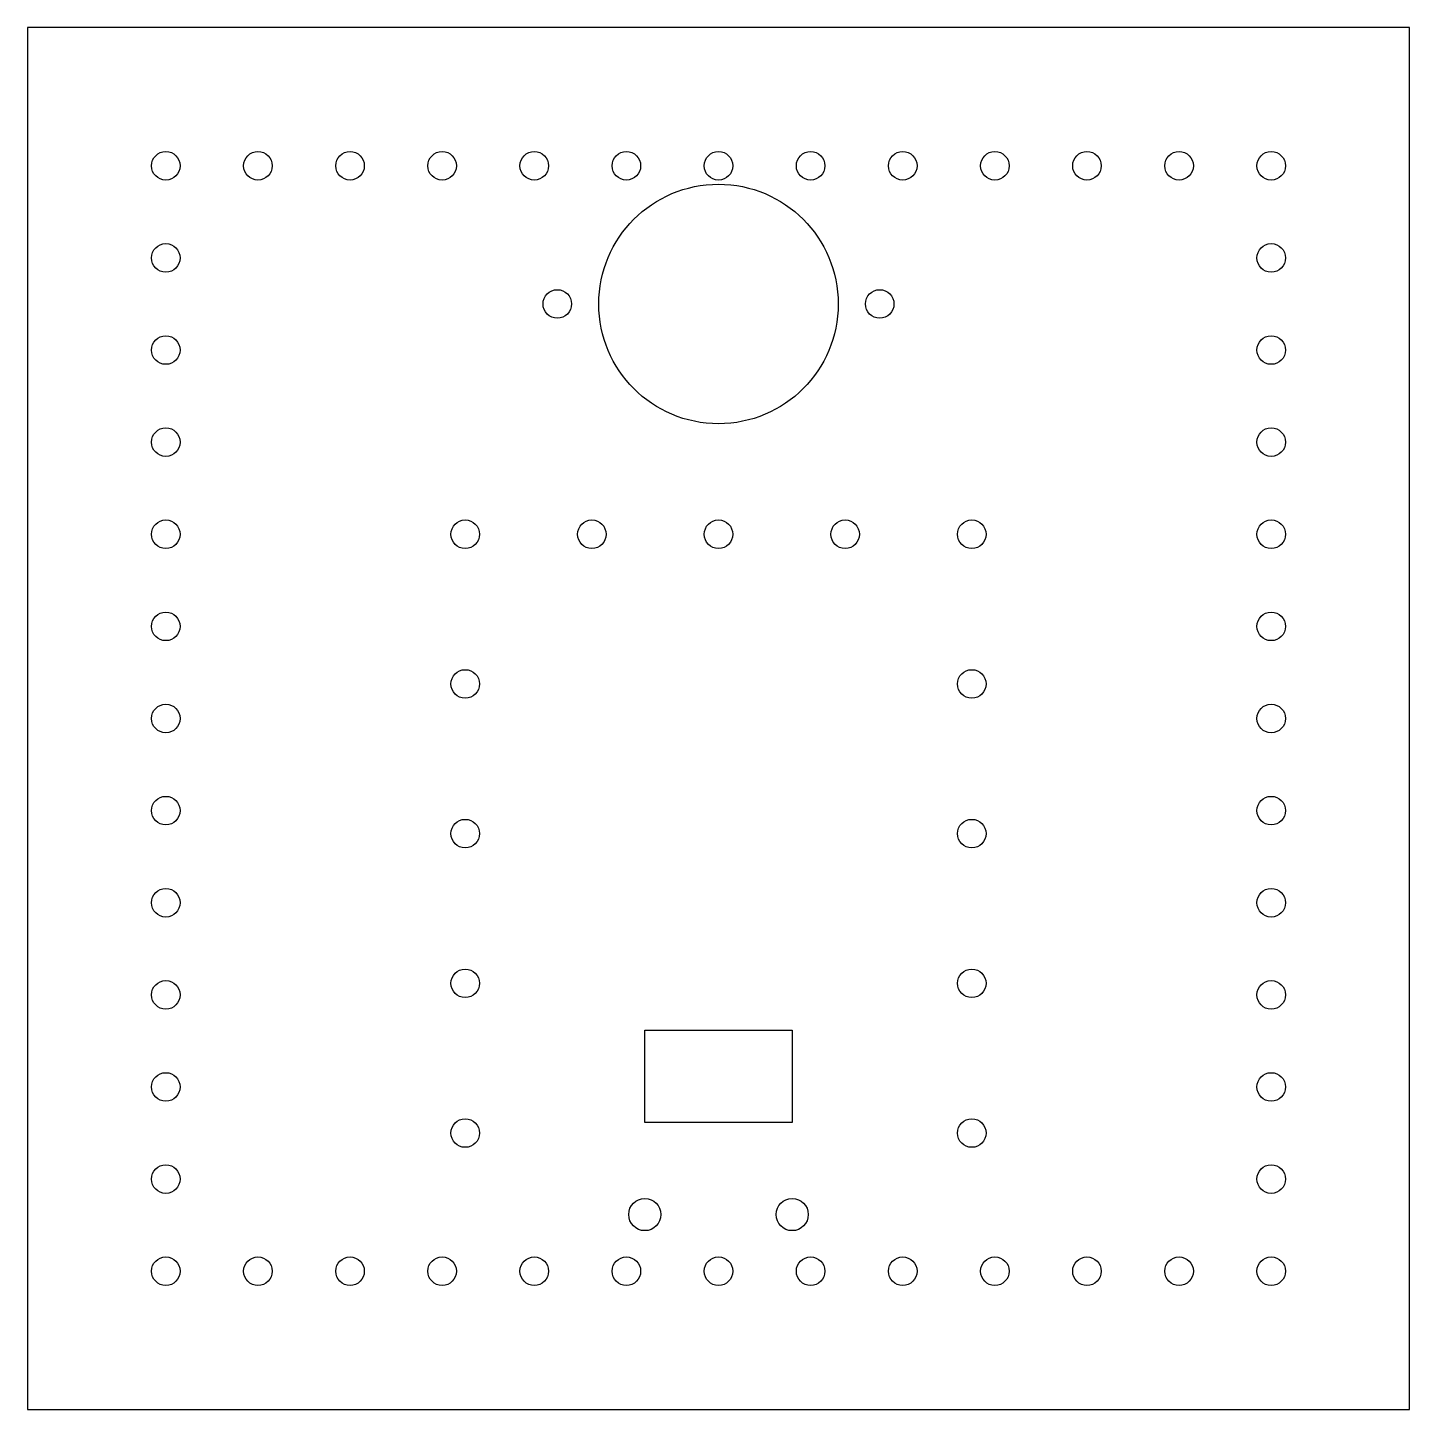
# Model space of a CAD drawing. Header units: millimetres. Extents: x 0 to 150, y 0 to 150.
import ezdxf

# ---------------------------------------------------------------- set-up
doc = ezdxf.new("R2010")
doc.units = ezdxf.units.MM
doc.layers.get('0').update_dxf_attribs({"linetype": 'CONTINUOUS'})

msp = doc.modelspace()

# ---------------------------------------------------------------- linework, layer by layer
for points in [[(0, 0), (150, 0), (150, 150), (0, 150)], [(83, 31.15), (67, 31.15), (67, 41.15), (83, 41.15)]]:
    msp.add_lwpolyline(points, close=True)
for centre, radius in [((15, 135), 1.55), ((25, 135), 1.55), ((35, 135), 1.55), ((45, 135), 1.55), ((55, 135), 1.55), ((65, 135), 1.55), ((75, 135), 1.55), ((85, 135), 1.55), ((95, 135), 1.55), ((105, 135), 1.55), ((115, 135), 1.55), ((125, 135), 1.55), ((135, 135), 1.55), ((75, 120), 13), ((15, 125), 1.55), ((135, 125), 1.55), ((57.5, 120), 1.55), ((92.5, 120), 1.55), ((15, 115), 1.55), ((135, 115), 1.55), ((15, 105), 1.55), ((135, 105), 1.55), ((15, 95), 1.55), ((47.5, 95), 1.55), ((61.25, 95), 1.55), ((75, 95), 1.55), ((88.75, 95), 1.55), ((102.5, 95), 1.55), ((135, 95), 1.55), ((15, 85), 1.55), ((135, 85), 1.55), ((47.5, 78.75), 1.55), ((102.5, 78.75), 1.55), ((15, 75), 1.55), ((135, 75), 1.55), ((15, 65), 1.55), ((135, 65), 1.55), ((47.5, 62.5), 1.55), ((102.5, 62.5), 1.55), ((15, 55), 1.55), ((135, 55), 1.55), ((15, 45), 1.55), ((47.5, 46.25), 1.55), ((102.5, 46.25), 1.55), ((135, 45), 1.55), ((15, 35), 1.55), ((135, 35), 1.55), ((47.5, 30), 1.55), ((102.5, 30), 1.55), ((15, 25), 1.55), ((135, 25), 1.55), ((67, 21.15), 1.75), ((83, 21.15), 1.75), ((15, 15), 1.55), ((25, 15), 1.55), ((35, 15), 1.55), ((45, 15), 1.55), ((55, 15), 1.55), ((65, 15), 1.55), ((75, 15), 1.55), ((85, 15), 1.55), ((95, 15), 1.55), ((105, 15), 1.55), ((115, 15), 1.55), ((125, 15), 1.55), ((135, 15), 1.55)]:
    msp.add_circle(centre, radius)

doc.saveas('drawing.dxf')
